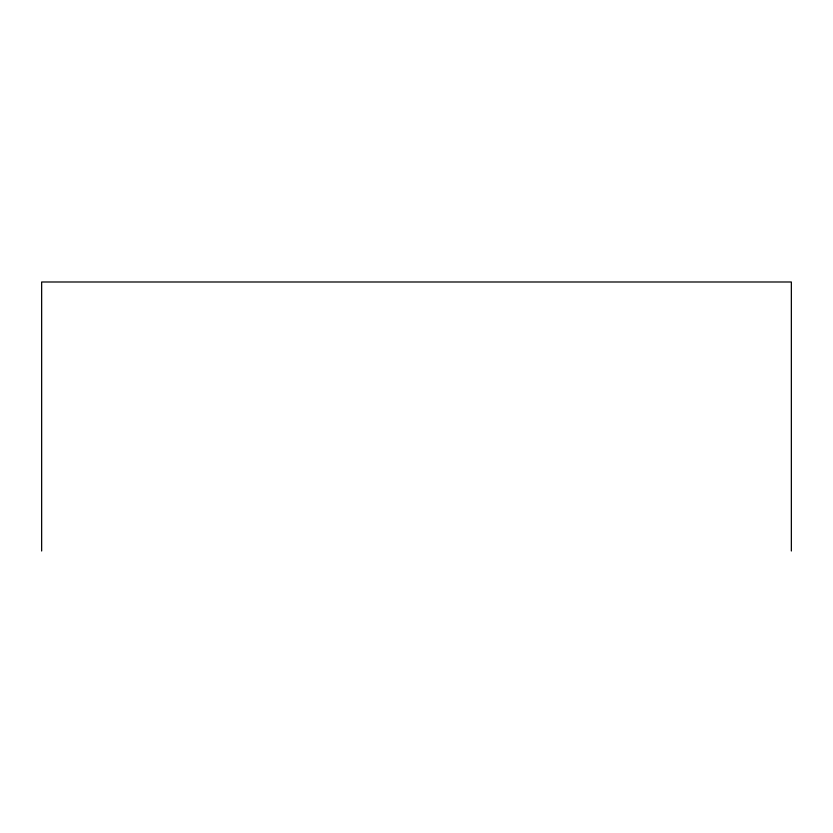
<?xml version="1.0" encoding="UTF-8"?>
<svg xmlns="http://www.w3.org/2000/svg" width="833" height="833" viewBox="0 0 833 833"><rect width="100%" height="100%" fill="white"/><g stroke="black" fill="none" stroke-linecap="round" stroke-linejoin="round"><path stroke-width="1.25" d="M791.35 551.009L791.35 281.991L41.65 281.991L41.65 551.009"/></g></svg>
